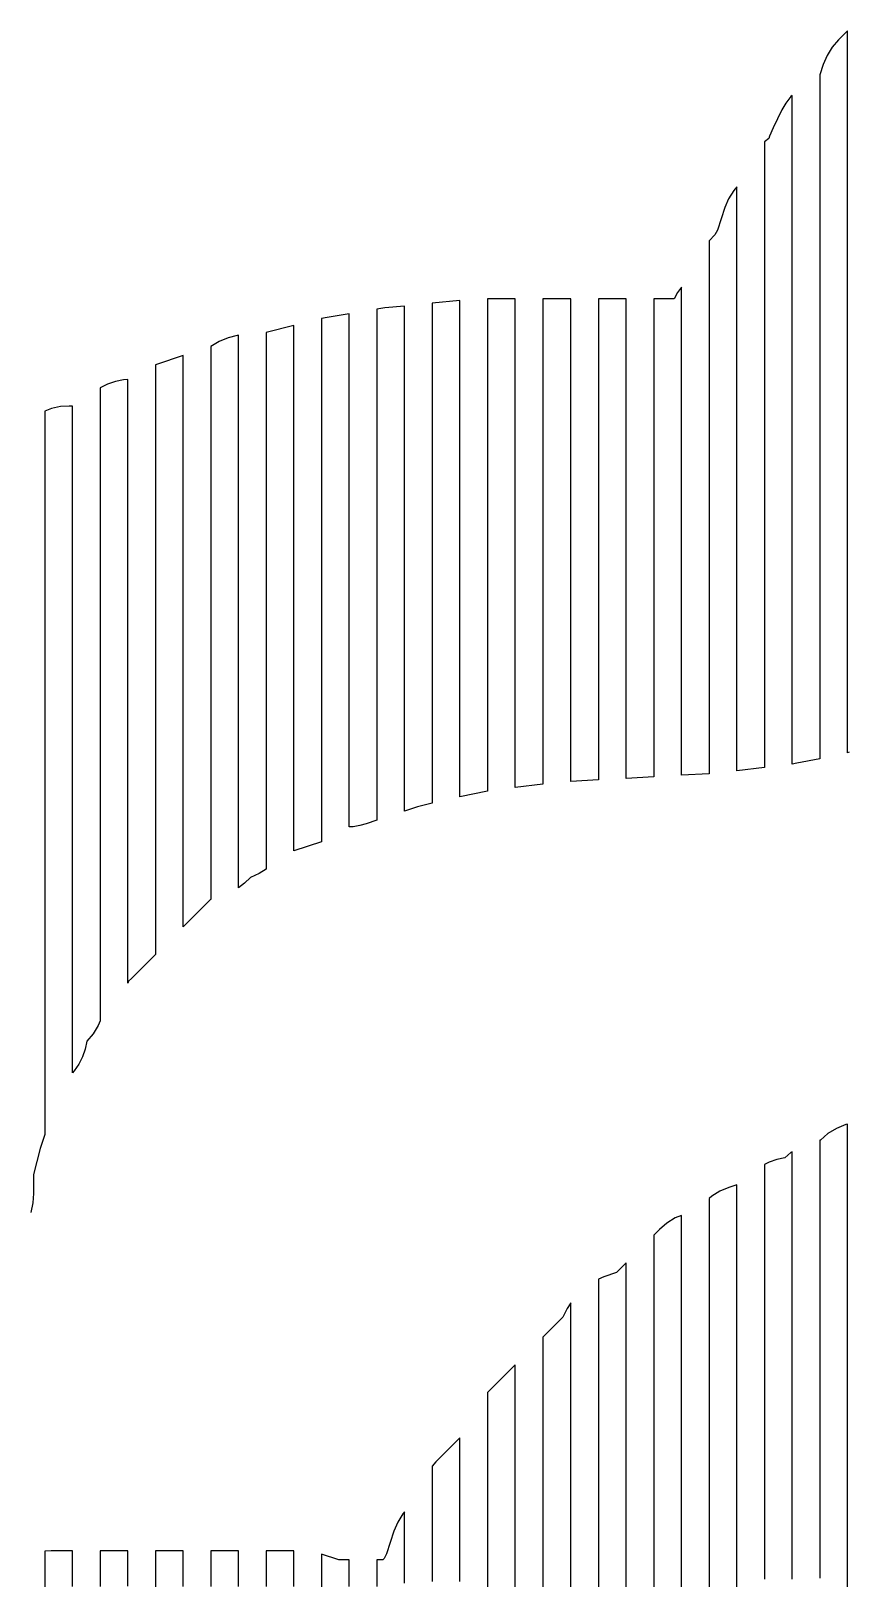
# Model space of a CAD drawing. Header units: metres. Extents: x -6 to 1890, y -8 to 898.
# Drawn here: x 171.6 to 289.7, y 523.5 to 747.1 of the extents above; entities that cross this region are included whole.
import ezdxf

# ---------------------------------------------------------------- set-up
doc = ezdxf.new("R2010")
doc.units = ezdxf.units.M
doc.layers.add('PASSADAS_COMPLETAS', color=1, linetype='CONTINUOUS')
doc.layers.add('PECAS_2D', color=3, linetype='CONTINUOUS')

msp = doc.modelspace()

# ---------------------------------------------------------------- linework, layer by layer
at = {"layer": 'PASSADAS_COMPLETAS'}
for points in [[(289.836, 642.841), (289.578, 642.773), (289.578, 647.925), (289.578, 649.213), (289.578, 650.501), (289.578, 651.789), (289.578, 653.077), (289.578, 654.365), (289.578, 700.735), (289.578, 702.023), (289.578, 703.311), (289.578, 704.599), (289.578, 705.887), (289.578, 707.175), (289.578, 708.464), (289.578, 709.752), (289.578, 711.04), (289.578, 712.328), (289.578, 714.904), (289.578, 717.48), (289.578, 720.056), (289.578, 722.632), (289.578, 725.208), (289.578, 727.784), (289.578, 729.072), (289.578, 731.649), (289.578, 734.225), (289.578, 735.513), (289.578, 738.089), (289.578, 747.105), (288.279, 745.806), (287.367, 744.741), (286.625, 743.541), (286.081, 742.249), (285.578, 740.741), (285.578, 734.24), (285.578, 732.939), (285.578, 731.639), (285.578, 730.339), (285.578, 729.038), (285.578, 727.738), (285.578, 726.438), (285.578, 725.137), (285.578, 722.537), (285.578, 719.936), (285.578, 717.336), (285.578, 714.735), (285.578, 712.134), (285.578, 709.534), (285.578, 706.933), (285.578, 704.333), (285.578, 703.032), (285.578, 701.732), (285.578, 700.432), (285.578, 699.131), (285.578, 697.831), (285.578, 696.531), (285.578, 695.23), (285.578, 693.93), (285.578, 692.63), (285.578, 691.329), (285.578, 652.32), (285.578, 651.02), (285.578, 649.72), (285.578, 648.419), (285.578, 647.119), (285.578, 641.918), (282.28, 641.258), (281.578, 641.146), (281.578, 646.3), (281.578, 647.589), (281.578, 648.877), (281.578, 650.166), (281.578, 651.454), (281.578, 652.743), (281.578, 684.956), (281.578, 686.245), (281.578, 687.533), (281.578, 688.822), (281.578, 690.11), (281.578, 691.399), (281.578, 692.687), (281.578, 693.976), (281.578, 695.264), (281.578, 696.553), (281.578, 699.13), (281.578, 700.418), (281.578, 702.995), (281.578, 705.572), (281.578, 708.149), (281.578, 710.727), (281.578, 713.304), (281.578, 714.592), (281.578, 717.169), (281.578, 718.458), (281.578, 719.746), (281.578, 722.323), (281.578, 723.612), (281.578, 724.9), (281.578, 726.189), (281.578, 727.477), (281.578, 730.054), (281.578, 737.786), (281.412, 737.62), (280.696, 736.689), (280.111, 735.686), (278.819, 733.1), (278.325, 731.908), (278.203, 731.543), (277.578, 731.081), (277.578, 722.038), (277.578, 720.746), (277.578, 719.454), (277.578, 718.162), (277.578, 715.578), (277.578, 712.994), (277.578, 710.41), (277.578, 707.826), (277.578, 705.242), (277.578, 703.951), (277.578, 701.367), (277.578, 698.783), (277.578, 696.199), (277.578, 693.615), (277.578, 689.739), (277.578, 688.447), (277.578, 687.155), (277.578, 685.864), (277.578, 684.572), (277.578, 683.28), (277.578, 681.988), (277.578, 680.696), (277.578, 650.982), (277.578, 649.69), (277.578, 648.398), (277.578, 647.106), (277.578, 645.814), (277.578, 640.646), (273.578, 640.146), (273.578, 645.341), (273.578, 646.64), (273.578, 647.938), (273.578, 649.237), (273.578, 650.536), (273.578, 651.834), (273.578, 681.704), (273.578, 683.003), (273.578, 684.302), (273.578, 685.6), (273.578, 686.899), (273.578, 688.198), (273.578, 689.497), (273.578, 690.795), (273.578, 692.094), (273.578, 693.393), (273.578, 694.691), (273.578, 695.99), (273.578, 697.289), (273.578, 701.185), (273.578, 702.484), (273.578, 703.782), (273.578, 706.38), (273.578, 708.977), (273.578, 711.574), (273.578, 712.873), (273.578, 714.172), (273.578, 724.561), (273.148, 724.06), (272.407, 722.86), (271.862, 721.568), (270.774, 718.303), (270.431, 717.617), (269.578, 716.764), (269.578, 705.211), (269.578, 703.927), (269.578, 702.644), (269.578, 701.36), (269.578, 700.076), (269.578, 698.793), (269.578, 697.509), (269.578, 696.225), (269.578, 693.658), (269.578, 691.091), (269.578, 688.523), (269.578, 685.956), (269.578, 684.672), (269.578, 683.388), (269.578, 682.105), (269.578, 680.821), (269.578, 650.012), (269.578, 648.729), (269.578, 647.445), (269.578, 646.161), (269.578, 644.878), (269.578, 643.594), (269.578, 639.743), (265.578, 639.521), (265.578, 643.369), (265.578, 644.652), (265.578, 645.935), (265.578, 647.218), (265.578, 648.501), (265.578, 649.784), (265.578, 681.856), (265.578, 683.139), (265.578, 684.422), (265.578, 685.705), (265.578, 688.27), (265.578, 689.553), (265.578, 690.836), (265.578, 692.119), (265.578, 693.402), (265.578, 694.685), (265.578, 697.251), (265.578, 698.534), (265.578, 702.382), (265.578, 710.079), (265.026, 709.3), (264.532, 708.401), (261.578, 708.401), (261.578, 703.185), (261.578, 701.882), (261.578, 700.578), (261.578, 699.274), (261.578, 697.97), (261.578, 696.666), (261.578, 695.363), (261.578, 694.059), (261.578, 692.755), (261.578, 691.451), (261.578, 690.147), (261.578, 687.54), (261.578, 686.236), (261.578, 684.932), (261.578, 683.628), (261.578, 682.324), (261.578, 681.021), (261.578, 649.729), (261.578, 648.425), (261.578, 647.121), (261.578, 645.818), (261.578, 644.514), (261.578, 639.298), (257.578, 639.076), (257.578, 644.211), (257.578, 645.495), (257.578, 646.779), (257.578, 648.063), (257.578, 649.347), (257.578, 681.441), (257.578, 682.725), (257.578, 684.009), (257.578, 685.293), (257.578, 686.576), (257.578, 689.144), (257.578, 691.711), (257.578, 694.279), (257.578, 695.563), (257.578, 696.847), (257.578, 698.13), (257.578, 699.414), (257.578, 700.698), (257.578, 701.982), (257.578, 703.266), (257.578, 708.401), (253.578, 708.401), (253.578, 703.249), (253.578, 701.961), (253.578, 700.673), (253.578, 699.385), (253.578, 698.098), (253.578, 696.81), (253.578, 695.522), (253.578, 694.234), (253.578, 692.946), (253.578, 690.37), (253.578, 687.794), (253.578, 686.506), (253.578, 685.219), (253.578, 683.931), (253.578, 682.643), (253.578, 681.355), (253.578, 650.445), (253.578, 649.157), (253.578, 647.869), (253.578, 646.581), (253.578, 645.294), (253.578, 644.006), (253.578, 638.854), (249.578, 638.632), (249.578, 643.8), (249.578, 645.092), (249.578, 646.384), (249.578, 647.676), (249.578, 648.968), (249.578, 650.26), (249.578, 681.268), (249.578, 682.56), (249.578, 683.852), (249.578, 685.144), (249.578, 686.436), (249.578, 689.02), (249.578, 691.604), (249.578, 694.189), (249.578, 695.481), (249.578, 696.773), (249.578, 698.065), (249.578, 699.357), (249.578, 700.649), (249.578, 701.941), (249.578, 703.233), (249.578, 708.401), (245.578, 708.401), (245.578, 703.205), (245.578, 701.906), (245.578, 700.608), (245.578, 699.309), (245.578, 698.01), (245.578, 696.711), (245.578, 695.412), (245.578, 694.113), (245.578, 692.814), (245.578, 691.515), (245.578, 688.918), (245.578, 686.32), (245.578, 685.021), (245.578, 683.722), (245.578, 682.423), (245.578, 681.125), (245.578, 648.653), (245.578, 647.354), (245.578, 646.055), (245.578, 644.756), (245.578, 643.457), (245.578, 642.158), (245.578, 638.262), (241.578, 637.762), (241.578, 642.899), (241.578, 644.184), (241.578, 645.468), (241.578, 646.752), (241.578, 648.037), (241.578, 649.321), (241.578, 680.145), (241.578, 681.43), (241.578, 682.714), (241.578, 683.998), (241.578, 685.283), (241.578, 686.567), (241.578, 689.136), (241.578, 691.704), (241.578, 692.989), (241.578, 694.273), (241.578, 695.557), (241.578, 696.842), (241.578, 698.126), (241.578, 699.41), (241.578, 700.695), (241.578, 701.979), (241.578, 703.263), (241.578, 708.401), (237.578, 708.401), (237.578, 703.225), (237.578, 701.931), (237.578, 700.637), (237.578, 699.343), (237.578, 698.049), (237.578, 696.755), (237.578, 695.461), (237.578, 694.167), (237.578, 691.579), (237.578, 690.284), (237.578, 687.696), (237.578, 685.108), (237.578, 683.814), (237.578, 681.226), (237.578, 679.932), (237.578, 648.876), (237.578, 647.582), (237.578, 646.288), (237.578, 644.994), (237.578, 643.7), (237.578, 642.406), (237.578, 637.23), (233.578, 636.43), (233.578, 641.646), (233.578, 642.95), (233.578, 644.254), (233.578, 645.558), (233.578, 646.862), (233.578, 648.166), (233.578, 679.461), (233.578, 680.766), (233.578, 682.07), (233.578, 683.373), (233.578, 684.677), (233.578, 687.285), (233.578, 688.589), (233.578, 691.197), (233.578, 692.501), (233.578, 693.805), (233.578, 695.109), (233.578, 696.413), (233.578, 697.717), (233.578, 699.021), (233.578, 700.325), (233.578, 701.629), (233.578, 702.933), (233.578, 708.149), (229.578, 707.749), (229.578, 702.589), (229.578, 701.299), (229.578, 700.009), (229.578, 698.719), (229.578, 697.429), (229.578, 696.139), (229.578, 694.849), (229.578, 693.558), (229.578, 690.978), (229.578, 689.688), (229.578, 687.108), (229.578, 684.528), (229.578, 683.238), (229.578, 681.948), (229.578, 680.658), (229.578, 679.367), (229.578, 645.825), (229.578, 644.535), (229.578, 643.245), (229.578, 641.955), (229.578, 640.665), (229.578, 635.505), (227.459, 634.975), (225.578, 634.348), (225.578, 639.562), (225.578, 640.866), (225.578, 642.17), (225.578, 643.473), (225.578, 644.777), (225.578, 646.08), (225.578, 678.67), (225.578, 679.974), (225.578, 681.277), (225.578, 682.581), (225.578, 683.885), (225.578, 686.492), (225.578, 689.099), (225.578, 690.403), (225.578, 693.01), (225.578, 694.313), (225.578, 695.617), (225.578, 696.921), (225.578, 698.224), (225.578, 699.528), (225.578, 700.831), (225.578, 702.135), (225.578, 707.349), (222.715, 707.063), (221.578, 706.893), (221.578, 701.709), (221.578, 700.413), (221.578, 699.117), (221.578, 697.82), (221.578, 696.524), (221.578, 695.228), (221.578, 692.636), (221.578, 690.044), (221.578, 687.452), (221.578, 684.859), (221.578, 682.267), (221.578, 680.971), (221.578, 679.675), (221.578, 678.379), (221.578, 677.083), (221.578, 644.68), (221.578, 643.384), (221.578, 642.087), (221.578, 640.791), (221.578, 639.495), (221.578, 638.199), (221.578, 633.015), (220.035, 632.5), (219.095, 632.242), (218.13, 632.085), (217.578, 632.056), (217.578, 635.96), (217.578, 637.261), (217.578, 638.562), (217.578, 639.863), (217.578, 641.165), (217.578, 642.466), (217.578, 643.767), (217.578, 676.298), (217.578, 677.599), (217.578, 678.901), (217.578, 680.202), (217.578, 681.503), (217.578, 682.804), (217.578, 685.407), (217.578, 688.009), (217.578, 689.31), (217.578, 691.913), (217.578, 694.515), (217.578, 695.817), (217.578, 697.118), (217.578, 698.419), (217.578, 699.72), (217.578, 701.022), (217.578, 706.227), (214.368, 705.692), (213.578, 705.524), (213.578, 700.31), (213.578, 699.006), (213.578, 697.703), (213.578, 696.399), (213.578, 695.096), (213.578, 692.488), (213.578, 689.881), (213.578, 688.578), (213.578, 685.971), (213.578, 683.363), (213.578, 680.756), (213.578, 679.453), (213.578, 678.149), (213.578, 676.846), (213.578, 675.542), (213.578, 641.65), (213.578, 640.346), (213.578, 639.043), (213.578, 637.739), (213.578, 636.435), (213.578, 635.132), (213.578, 629.918), (209.578, 628.584), (209.578, 633.732), (209.578, 635.019), (209.578, 636.307), (209.578, 637.594), (209.578, 638.881), (209.578, 641.455), (209.578, 673.633), (209.578, 674.92), (209.578, 676.207), (209.578, 677.494), (209.578, 678.781), (209.578, 680.069), (209.578, 681.356), (209.578, 682.643), (209.578, 685.217), (209.578, 687.791), (209.578, 689.078), (209.578, 690.366), (209.578, 691.653), (209.578, 692.94), (209.578, 694.227), (209.578, 695.514), (209.578, 696.801), (209.578, 698.088), (209.578, 699.375), (209.578, 704.524), (205.578, 703.524), (205.578, 698.352), (205.578, 697.059), (205.578, 695.766), (205.578, 694.473), (205.578, 691.887), (205.578, 689.301), (205.578, 686.715), (205.578, 684.129), (205.578, 681.542), (205.578, 678.956), (205.578, 677.663), (205.578, 676.37), (205.578, 675.077), (205.578, 673.784), (205.578, 672.491), (205.578, 638.873), (205.578, 637.58), (205.578, 636.287), (205.578, 634.994), (205.578, 633.701), (205.578, 632.408), (205.578, 631.115), (205.578, 625.942), (204.562, 625.31), (203.294, 624.766), (202.45, 623.928), (201.578, 623.265), (201.578, 628.417), (201.578, 629.705), (201.578, 630.993), (201.578, 632.281), (201.578, 633.568), (201.578, 634.856), (201.578, 636.144), (201.578, 670.918), (201.578, 672.206), (201.578, 673.494), (201.578, 674.782), (201.578, 676.07), (201.578, 677.358), (201.578, 679.934), (201.578, 682.51), (201.578, 685.085), (201.578, 687.661), (201.578, 690.237), (201.578, 691.525), (201.578, 692.813), (201.578, 694.101), (201.578, 695.389), (201.578, 696.677), (201.578, 703.116), (201.401, 703.1), (200.057, 702.762), (198.779, 702.224), (197.578, 701.48), (197.578, 696.325), (197.578, 695.036), (197.578, 693.747), (197.578, 692.458), (197.578, 691.169), (197.578, 688.591), (197.578, 686.013), (197.578, 683.435), (197.578, 680.858), (197.578, 679.569), (197.578, 676.991), (197.578, 675.702), (197.578, 674.413), (197.578, 673.124), (197.578, 671.835), (197.578, 670.546), (197.578, 669.257), (197.578, 633.168), (197.578, 631.879), (197.578, 630.59), (197.578, 629.301), (197.578, 628.012), (197.578, 626.723), (197.578, 621.568), (197.513, 621.546), (193.578, 617.611), (193.578, 624.061), (193.578, 625.351), (193.578, 626.641), (193.578, 627.931), (193.578, 629.221), (193.578, 630.511), (193.578, 667.921), (193.578, 669.211), (193.578, 670.501), (193.578, 671.791), (193.578, 673.081), (193.578, 674.371), (193.578, 676.951), (193.578, 678.241), (193.578, 680.821), (193.578, 683.401), (193.578, 684.691), (193.578, 687.271), (193.578, 689.851), (193.578, 691.141), (193.578, 692.431), (193.578, 693.721), (193.578, 695.011), (193.578, 700.172), (189.72, 698.885), (189.578, 698.826), (189.578, 692.37), (189.578, 689.788), (189.578, 688.497), (189.578, 687.206), (189.578, 685.915), (189.578, 684.623), (189.578, 682.041), (189.578, 679.459), (189.578, 676.877), (189.578, 674.294), (189.578, 671.712), (189.578, 670.421), (189.578, 669.13), (189.578, 667.839), (189.578, 666.548), (189.578, 665.256), (189.578, 627.813), (189.578, 626.522), (189.578, 625.231), (189.578, 623.94), (189.578, 622.649), (189.578, 621.358), (189.578, 620.067), (189.578, 613.611), (186.106, 610.139), (185.698, 609.755), (185.578, 609.468), (185.578, 615.98), (185.578, 617.283), (185.578, 618.585), (185.578, 619.888), (185.578, 621.19), (185.578, 622.493), (185.578, 623.795), (185.578, 664.17), (185.578, 665.473), (185.578, 666.775), (185.578, 668.078), (185.578, 669.38), (185.578, 670.683), (185.578, 673.287), (185.578, 675.892), (185.578, 677.195), (185.578, 679.8), (185.578, 681.102), (185.578, 683.707), (185.578, 686.312), (185.578, 687.614), (185.578, 688.917), (185.578, 690.219), (185.578, 691.522), (185.578, 696.731), (184.964, 696.692), (183.793, 696.461), (182.652, 696.075), (181.578, 695.544), (181.578, 689.099), (181.578, 687.81), (181.578, 686.521), (181.578, 685.232), (181.578, 683.943), (181.578, 682.654), (181.578, 681.365), (181.578, 678.786), (181.578, 676.208), (181.578, 672.341), (181.578, 669.763), (181.578, 667.185), (181.578, 665.896), (181.578, 664.607), (181.578, 663.318), (181.578, 662.029), (181.578, 620.78), (181.578, 619.491), (181.578, 618.202), (181.578, 616.913), (181.578, 615.624), (181.578, 614.335), (181.578, 613.046), (181.578, 604.023), (181.297, 603.356), (180.555, 602.156), (179.634, 601.081), (179.397, 599.942), (179.012, 598.829), (178.484, 597.771), (177.826, 596.794), (177.578, 596.512), (177.578, 605.628), (177.578, 606.931), (177.578, 608.233), (177.578, 609.536), (177.578, 610.838), (177.578, 612.14), (177.578, 613.443), (177.578, 614.745), (177.578, 616.048), (177.578, 659.027), (177.578, 660.329), (177.578, 661.632), (177.578, 662.934), (177.578, 664.237), (177.578, 665.539), (177.578, 666.841), (177.578, 669.446), (177.578, 672.051), (177.578, 674.656), (177.578, 677.261), (177.578, 678.563), (177.578, 679.865), (177.578, 681.168), (177.578, 682.47), (177.578, 683.773), (177.578, 685.075), (177.578, 686.377), (177.578, 687.68), (177.578, 692.889), (177.086, 692.889), (175.827, 692.802), (174.568, 692.534), (173.578, 692.17), (173.578, 685.716), (173.578, 684.425), (173.578, 683.135), (173.578, 681.844), (173.578, 680.553), (173.578, 677.971), (173.578, 675.39), (173.578, 672.808), (173.578, 670.226), (173.578, 667.645), (173.578, 665.063), (173.578, 663.772), (173.578, 662.481), (173.578, 661.191), (173.578, 659.9), (173.578, 658.609), (173.578, 657.318), (173.578, 609.557), (173.578, 608.266), (173.578, 606.976), (173.578, 605.685), (173.578, 604.394), (173.578, 601.812), (173.578, 600.521), (173.578, 599.231), (173.578, 587.613), (172.904, 585.59), (171.967, 581.846), (171.967, 579.088), (171.862, 577.704), (171.539, 576.327)], [(289.578, 521.012), (289.578, 527.435), (289.578, 528.72), (289.578, 530.005), (289.578, 531.289), (289.578, 532.574), (289.578, 533.858), (289.578, 535.143), (289.578, 569.829), (289.578, 571.113), (289.578, 572.398), (289.578, 573.683), (289.578, 574.967), (289.578, 576.252), (289.578, 577.536), (289.578, 581.39), (289.578, 582.675), (289.578, 583.96), (289.578, 589.098), (289.325, 589.038), (287.989, 588.485), (286.765, 587.732), (285.684, 586.806), (285.578, 586.784), (285.578, 581.615), (285.578, 580.323), (285.578, 576.447), (285.578, 575.155), (285.578, 573.863), (285.578, 572.571), (285.578, 571.279), (285.578, 568.695), (285.578, 531.225), (285.578, 529.933), (285.578, 528.641), (285.578, 527.349), (285.578, 526.056), (285.578, 524.764), (285.578, 523.472)], [(281.578, 523.313), (281.578, 524.601), (281.578, 525.888), (281.578, 527.176), (281.578, 565.806), (281.578, 567.093), (281.578, 568.381), (281.578, 569.669), (281.578, 570.956), (281.578, 572.244), (281.578, 573.531), (281.578, 577.394), (281.578, 578.682), (281.578, 579.97), (281.578, 585.12), (281.397, 584.998), (280.514, 584.221), (279.375, 583.984), (278.262, 583.599), (277.578, 583.258), (277.578, 578.048), (277.578, 576.745), (277.578, 572.838), (277.578, 571.535), (277.578, 570.232), (277.578, 568.93), (277.578, 567.627), (277.578, 566.325), (277.578, 565.022), (277.578, 563.72), (277.578, 523.34)], [(273.578, 519.441), (273.578, 560.906), (273.578, 562.201), (273.578, 563.497), (273.578, 564.793), (273.578, 566.089), (273.578, 567.385), (273.578, 568.68), (273.578, 569.976), (273.578, 573.863), (273.578, 575.159), (273.578, 580.342), (272.447, 579.965), (271.155, 579.421), (269.955, 578.679), (269.578, 578.356), (269.578, 573.204), (269.578, 571.916), (269.578, 569.34), (269.578, 566.764), (269.578, 565.476), (269.578, 564.188), (269.578, 562.899), (269.578, 561.611), (269.578, 560.323), (269.578, 559.035), (269.578, 513.953)], [(265.578, 507.363), (265.578, 555.221), (265.578, 556.515), (265.578, 557.808), (265.578, 559.101), (265.578, 560.395), (265.578, 561.688), (265.578, 562.982), (265.578, 564.275), (265.578, 568.156), (265.578, 569.449), (265.578, 575.916), (264.692, 575.543), (263.492, 574.801), (262.427, 573.889), (261.578, 573.04), (261.578, 566.586), (261.578, 565.295), (261.578, 561.422), (261.578, 560.131), (261.578, 558.84), (261.578, 557.55), (261.578, 556.259), (261.578, 554.968), (261.578, 553.677), (261.578, 503.332)], [(257.578, 498.041), (257.578, 549.677), (257.578, 550.968), (257.578, 552.259), (257.578, 553.55), (257.578, 554.84), (257.578, 556.131), (257.578, 557.422), (257.578, 560.004), (257.578, 562.586), (257.578, 563.877), (257.578, 569.04), (256.19, 567.653), (254.35, 567.039), (253.578, 566.713), (253.578, 560.279), (253.578, 558.992), (253.578, 555.131), (253.578, 553.844), (253.578, 552.557), (253.578, 551.27), (253.578, 549.983), (253.578, 548.696), (253.578, 547.41), (253.578, 544.836), (253.578, 493.359)], [(249.578, 489.999), (249.578, 540.145), (249.578, 541.431), (249.578, 542.717), (249.578, 544.003), (249.578, 545.289), (249.578, 546.574), (249.578, 547.86), (249.578, 549.146), (249.578, 550.432), (249.578, 555.575), (249.578, 563.29), (249.089, 562.476), (248.457, 561.211), (245.578, 558.333), (245.578, 551.888), (245.578, 550.599), (245.578, 546.732), (245.578, 545.443), (245.578, 544.154), (245.578, 542.865), (245.578, 541.576), (245.578, 540.287), (245.578, 538.998), (245.578, 537.709), (245.578, 536.42), (245.578, 535.131), (245.578, 487.439)], [(241.578, 485.955), (241.578, 529.82), (241.578, 531.11), (241.578, 532.4), (241.578, 533.69), (241.578, 534.981), (241.578, 536.271), (241.578, 537.561), (241.578, 538.851), (241.578, 540.141), (241.578, 541.431), (241.578, 542.721), (241.578, 546.592), (241.578, 547.882), (241.578, 554.333), (237.578, 550.333), (237.578, 542.503), (237.578, 541.198), (237.578, 538.589), (237.578, 537.284), (237.578, 535.979), (237.578, 534.674), (237.578, 533.369), (237.578, 532.064), (237.578, 530.759), (237.578, 529.454), (237.578, 528.149), (237.578, 526.844), (237.578, 525.54), (237.578, 524.235), (237.578, 485.087)], [(233.578, 522.975), (233.578, 524.274), (233.578, 525.572), (233.578, 526.87), (233.578, 528.169), (233.578, 529.467), (233.578, 530.765), (233.578, 532.063), (233.578, 534.66), (233.578, 535.958), (233.578, 537.256), (233.578, 543.748), (230.112, 540.281), (229.578, 539.658), (229.578, 531.962), (229.578, 530.68), (229.578, 526.831), (229.578, 525.549), (229.578, 524.266), (229.578, 522.983)], [(225.578, 522.768), (225.578, 524.053), (225.578, 533.053), (225.322, 532.753), (224.58, 531.553), (224.035, 530.261), (222.947, 526.997), (222.604, 526.311), (222.436, 526.143), (221.578, 526.143), (221.578, 522.296)], [(177.578, 522.252), (177.578, 527.435), (174.501, 527.435), (173.578, 527.37), (173.578, 522.247)], [(185.578, 522.316), (185.578, 523.596), (185.578, 527.435), (181.578, 527.435), (181.578, 523.573), (181.578, 522.286)], [(193.578, 522.262), (193.578, 523.555), (193.578, 527.435), (189.578, 527.435), (189.578, 523.531), (189.578, 522.23)], [(201.578, 522.255), (201.578, 523.55), (201.578, 527.435), (197.578, 527.435), (197.578, 523.56), (197.578, 522.268)], [(209.578, 522.255), (209.578, 523.55), (209.578, 527.435), (205.578, 527.435), (205.578, 523.55), (205.578, 522.255)], [(217.578, 522.273), (217.578, 526.143), (216.049, 526.143), (213.578, 526.966), (213.578, 521.829)]]:
    msp.add_lwpolyline(points, dxfattribs=at)
at = {"layer": 'PECAS_2D'}
for points in [[(289.836, 642.841), (289.578, 642.773), (289.578, 647.925), (289.578, 649.213), (289.578, 650.501), (289.578, 651.789), (289.578, 653.077), (289.578, 654.365), (289.578, 700.735), (289.578, 702.023), (289.578, 703.311), (289.578, 704.599), (289.578, 705.887), (289.578, 707.175), (289.578, 708.464), (289.578, 709.752), (289.578, 711.04), (289.578, 712.328), (289.578, 714.904), (289.578, 717.48), (289.578, 720.056), (289.578, 722.632), (289.578, 725.208), (289.578, 727.784), (289.578, 729.072), (289.578, 731.649), (289.578, 734.225), (289.578, 735.513), (289.578, 738.089), (289.578, 747.105), (288.279, 745.806), (287.367, 744.741), (286.625, 743.541), (286.081, 742.249), (285.578, 740.741), (285.578, 734.24), (285.578, 732.939), (285.578, 731.639), (285.578, 730.339), (285.578, 729.038), (285.578, 727.738), (285.578, 726.438), (285.578, 725.137), (285.578, 722.537), (285.578, 719.936), (285.578, 717.336), (285.578, 714.735), (285.578, 712.134), (285.578, 709.534), (285.578, 706.933), (285.578, 704.333), (285.578, 703.032), (285.578, 701.732), (285.578, 700.432), (285.578, 699.131), (285.578, 697.831), (285.578, 696.531), (285.578, 695.23), (285.578, 693.93), (285.578, 692.63), (285.578, 691.329), (285.578, 652.32), (285.578, 651.02), (285.578, 649.72), (285.578, 648.419), (285.578, 647.119), (285.578, 641.918), (282.28, 641.258), (281.578, 641.146), (281.578, 646.3), (281.578, 647.589), (281.578, 648.877), (281.578, 650.166), (281.578, 651.454), (281.578, 652.743), (281.578, 684.956), (281.578, 686.245), (281.578, 687.533), (281.578, 688.822), (281.578, 690.11), (281.578, 691.399), (281.578, 692.687), (281.578, 693.976), (281.578, 695.264), (281.578, 696.553), (281.578, 699.13), (281.578, 700.418), (281.578, 702.995), (281.578, 705.572), (281.578, 708.149), (281.578, 710.727), (281.578, 713.304), (281.578, 714.592), (281.578, 717.169), (281.578, 718.458), (281.578, 719.746), (281.578, 722.323), (281.578, 723.612), (281.578, 724.9), (281.578, 726.189), (281.578, 727.477), (281.578, 730.054), (281.578, 737.786), (281.412, 737.62), (280.696, 736.689), (280.111, 735.686), (278.819, 733.1), (278.325, 731.908), (278.203, 731.543), (277.578, 731.081), (277.578, 722.038), (277.578, 720.746), (277.578, 719.454), (277.578, 718.162), (277.578, 715.578), (277.578, 712.994), (277.578, 710.41), (277.578, 707.826), (277.578, 705.242), (277.578, 703.951), (277.578, 701.367), (277.578, 698.783), (277.578, 696.199), (277.578, 693.615), (277.578, 689.739), (277.578, 688.447), (277.578, 687.155), (277.578, 685.864), (277.578, 684.572), (277.578, 683.28), (277.578, 681.988), (277.578, 680.696), (277.578, 650.982), (277.578, 649.69), (277.578, 648.398), (277.578, 647.106), (277.578, 645.814), (277.578, 640.646), (273.578, 640.146), (273.578, 645.341), (273.578, 646.64), (273.578, 647.938), (273.578, 649.237), (273.578, 650.536), (273.578, 651.834), (273.578, 681.704), (273.578, 683.003), (273.578, 684.302), (273.578, 685.6), (273.578, 686.899), (273.578, 688.198), (273.578, 689.497), (273.578, 690.795), (273.578, 692.094), (273.578, 693.393), (273.578, 694.691), (273.578, 695.99), (273.578, 697.289), (273.578, 701.185), (273.578, 702.484), (273.578, 703.782), (273.578, 706.38), (273.578, 708.977), (273.578, 711.574), (273.578, 712.873), (273.578, 714.172), (273.578, 724.561), (273.148, 724.06), (272.407, 722.86), (271.862, 721.568), (270.774, 718.303), (270.431, 717.617), (269.578, 716.764), (269.578, 705.211), (269.578, 703.927), (269.578, 702.644), (269.578, 701.36), (269.578, 700.076), (269.578, 698.793), (269.578, 697.509), (269.578, 696.225), (269.578, 693.658), (269.578, 691.091), (269.578, 688.523), (269.578, 685.956), (269.578, 684.672), (269.578, 683.388), (269.578, 682.105), (269.578, 680.821), (269.578, 650.012), (269.578, 648.729), (269.578, 647.445), (269.578, 646.161), (269.578, 644.878), (269.578, 643.594), (269.578, 639.743), (265.578, 639.521), (265.578, 643.369), (265.578, 644.652), (265.578, 645.935), (265.578, 647.218), (265.578, 648.501), (265.578, 649.784), (265.578, 681.856), (265.578, 683.139), (265.578, 684.422), (265.578, 685.705), (265.578, 688.27), (265.578, 689.553), (265.578, 690.836), (265.578, 692.119), (265.578, 693.402), (265.578, 694.685), (265.578, 697.251), (265.578, 698.534), (265.578, 702.382), (265.578, 710.079), (265.026, 709.3), (264.532, 708.401), (261.578, 708.401), (261.578, 703.185), (261.578, 701.882), (261.578, 700.578), (261.578, 699.274), (261.578, 697.97), (261.578, 696.666), (261.578, 695.363), (261.578, 694.059), (261.578, 692.755), (261.578, 691.451), (261.578, 690.147), (261.578, 687.54), (261.578, 686.236), (261.578, 684.932), (261.578, 683.628), (261.578, 682.324), (261.578, 681.021), (261.578, 649.729), (261.578, 648.425), (261.578, 647.121), (261.578, 645.818), (261.578, 644.514), (261.578, 639.298), (257.578, 639.076), (257.578, 644.211), (257.578, 645.495), (257.578, 646.779), (257.578, 648.063), (257.578, 649.347), (257.578, 681.441), (257.578, 682.725), (257.578, 684.009), (257.578, 685.293), (257.578, 686.576), (257.578, 689.144), (257.578, 691.711), (257.578, 694.279), (257.578, 695.563), (257.578, 696.847), (257.578, 698.13), (257.578, 699.414), (257.578, 700.698), (257.578, 701.982), (257.578, 703.266), (257.578, 708.401), (253.578, 708.401), (253.578, 703.249), (253.578, 701.961), (253.578, 700.673), (253.578, 699.385), (253.578, 698.098), (253.578, 696.81), (253.578, 695.522), (253.578, 694.234), (253.578, 692.946), (253.578, 690.37), (253.578, 687.794), (253.578, 686.506), (253.578, 685.219), (253.578, 683.931), (253.578, 682.643), (253.578, 681.355), (253.578, 650.445), (253.578, 649.157), (253.578, 647.869), (253.578, 646.581), (253.578, 645.294), (253.578, 644.006), (253.578, 638.854), (249.578, 638.632), (249.578, 643.8), (249.578, 645.092), (249.578, 646.384), (249.578, 647.676), (249.578, 648.968), (249.578, 650.26), (249.578, 681.268), (249.578, 682.56), (249.578, 683.852), (249.578, 685.144), (249.578, 686.436), (249.578, 689.02), (249.578, 691.604), (249.578, 694.189), (249.578, 695.481), (249.578, 696.773), (249.578, 698.065), (249.578, 699.357), (249.578, 700.649), (249.578, 701.941), (249.578, 703.233), (249.578, 708.401), (245.578, 708.401), (245.578, 703.205), (245.578, 701.906), (245.578, 700.608), (245.578, 699.309), (245.578, 698.01), (245.578, 696.711), (245.578, 695.412), (245.578, 694.113), (245.578, 692.814), (245.578, 691.515), (245.578, 688.918), (245.578, 686.32), (245.578, 685.021), (245.578, 683.722), (245.578, 682.423), (245.578, 681.125), (245.578, 648.653), (245.578, 647.354), (245.578, 646.055), (245.578, 644.756), (245.578, 643.457), (245.578, 642.158), (245.578, 638.262), (241.578, 637.762), (241.578, 642.899), (241.578, 644.184), (241.578, 645.468), (241.578, 646.752), (241.578, 648.037), (241.578, 649.321), (241.578, 680.145), (241.578, 681.43), (241.578, 682.714), (241.578, 683.998), (241.578, 685.283), (241.578, 686.567), (241.578, 689.136), (241.578, 691.704), (241.578, 692.989), (241.578, 694.273), (241.578, 695.557), (241.578, 696.842), (241.578, 698.126), (241.578, 699.41), (241.578, 700.695), (241.578, 701.979), (241.578, 703.263), (241.578, 708.401), (237.578, 708.401), (237.578, 703.225), (237.578, 701.931), (237.578, 700.637), (237.578, 699.343), (237.578, 698.049), (237.578, 696.755), (237.578, 695.461), (237.578, 694.167), (237.578, 691.579), (237.578, 690.284), (237.578, 687.696), (237.578, 685.108), (237.578, 683.814), (237.578, 681.226), (237.578, 679.932), (237.578, 648.876), (237.578, 647.582), (237.578, 646.288), (237.578, 644.994), (237.578, 643.7), (237.578, 642.406), (237.578, 637.23), (233.578, 636.43), (233.578, 641.646), (233.578, 642.95), (233.578, 644.254), (233.578, 645.558), (233.578, 646.862), (233.578, 648.166), (233.578, 679.461), (233.578, 680.766), (233.578, 682.07), (233.578, 683.373), (233.578, 684.677), (233.578, 687.285), (233.578, 688.589), (233.578, 691.197), (233.578, 692.501), (233.578, 693.805), (233.578, 695.109), (233.578, 696.413), (233.578, 697.717), (233.578, 699.021), (233.578, 700.325), (233.578, 701.629), (233.578, 702.933), (233.578, 708.149), (229.578, 707.749), (229.578, 702.589), (229.578, 701.299), (229.578, 700.009), (229.578, 698.719), (229.578, 697.429), (229.578, 696.139), (229.578, 694.849), (229.578, 693.558), (229.578, 690.978), (229.578, 689.688), (229.578, 687.108), (229.578, 684.528), (229.578, 683.238), (229.578, 681.948), (229.578, 680.658), (229.578, 679.367), (229.578, 645.825), (229.578, 644.535), (229.578, 643.245), (229.578, 641.955), (229.578, 640.665), (229.578, 635.505), (227.459, 634.975), (225.578, 634.348), (225.578, 639.562), (225.578, 640.866), (225.578, 642.17), (225.578, 643.473), (225.578, 644.777), (225.578, 646.08), (225.578, 678.67), (225.578, 679.974), (225.578, 681.277), (225.578, 682.581), (225.578, 683.885), (225.578, 686.492), (225.578, 689.099), (225.578, 690.403), (225.578, 693.01), (225.578, 694.313), (225.578, 695.617), (225.578, 696.921), (225.578, 698.224), (225.578, 699.528), (225.578, 700.831), (225.578, 702.135), (225.578, 707.349), (222.715, 707.063), (221.578, 706.893), (221.578, 701.709), (221.578, 700.413), (221.578, 699.117), (221.578, 697.82), (221.578, 696.524), (221.578, 695.228), (221.578, 692.636), (221.578, 690.044), (221.578, 687.452), (221.578, 684.859), (221.578, 682.267), (221.578, 680.971), (221.578, 679.675), (221.578, 678.379), (221.578, 677.083), (221.578, 644.68), (221.578, 643.384), (221.578, 642.087), (221.578, 640.791), (221.578, 639.495), (221.578, 638.199), (221.578, 633.015), (220.035, 632.5), (219.095, 632.242), (218.13, 632.085), (217.578, 632.056), (217.578, 635.96), (217.578, 637.261), (217.578, 638.562), (217.578, 639.863), (217.578, 641.165), (217.578, 642.466), (217.578, 643.767), (217.578, 676.298), (217.578, 677.599), (217.578, 678.901), (217.578, 680.202), (217.578, 681.503), (217.578, 682.804), (217.578, 685.407), (217.578, 688.009), (217.578, 689.31), (217.578, 691.913), (217.578, 694.515), (217.578, 695.817), (217.578, 697.118), (217.578, 698.419), (217.578, 699.72), (217.578, 701.022), (217.578, 706.227), (214.368, 705.692), (213.578, 705.524), (213.578, 700.31), (213.578, 699.006), (213.578, 697.703), (213.578, 696.399), (213.578, 695.096), (213.578, 692.488), (213.578, 689.881), (213.578, 688.578), (213.578, 685.971), (213.578, 683.363), (213.578, 680.756), (213.578, 679.453), (213.578, 678.149), (213.578, 676.846), (213.578, 675.542), (213.578, 641.65), (213.578, 640.346), (213.578, 639.043), (213.578, 637.739), (213.578, 636.435), (213.578, 635.132), (213.578, 629.918), (209.578, 628.584), (209.578, 633.732), (209.578, 635.019), (209.578, 636.307), (209.578, 637.594), (209.578, 638.881), (209.578, 641.455), (209.578, 673.633), (209.578, 674.92), (209.578, 676.207), (209.578, 677.494), (209.578, 678.781), (209.578, 680.069), (209.578, 681.356), (209.578, 682.643), (209.578, 685.217), (209.578, 687.791), (209.578, 689.078), (209.578, 690.366), (209.578, 691.653), (209.578, 692.94), (209.578, 694.227), (209.578, 695.514), (209.578, 696.801), (209.578, 698.088), (209.578, 699.375), (209.578, 704.524), (205.578, 703.524), (205.578, 698.352), (205.578, 697.059), (205.578, 695.766), (205.578, 694.473), (205.578, 691.887), (205.578, 689.301), (205.578, 686.715), (205.578, 684.129), (205.578, 681.542), (205.578, 678.956), (205.578, 677.663), (205.578, 676.37), (205.578, 675.077), (205.578, 673.784), (205.578, 672.491), (205.578, 638.873), (205.578, 637.58), (205.578, 636.287), (205.578, 634.994), (205.578, 633.701), (205.578, 632.408), (205.578, 631.115), (205.578, 625.942), (204.562, 625.31), (203.294, 624.766), (202.45, 623.928), (201.578, 623.265), (201.578, 628.417), (201.578, 629.705), (201.578, 630.993), (201.578, 632.281), (201.578, 633.568), (201.578, 634.856), (201.578, 636.144), (201.578, 670.918), (201.578, 672.206), (201.578, 673.494), (201.578, 674.782), (201.578, 676.07), (201.578, 677.358), (201.578, 679.934), (201.578, 682.51), (201.578, 685.085), (201.578, 687.661), (201.578, 690.237), (201.578, 691.525), (201.578, 692.813), (201.578, 694.101), (201.578, 695.389), (201.578, 696.677), (201.578, 703.116), (201.401, 703.1), (200.057, 702.762), (198.779, 702.224), (197.578, 701.48), (197.578, 696.325), (197.578, 695.036), (197.578, 693.747), (197.578, 692.458), (197.578, 691.169), (197.578, 688.591), (197.578, 686.013), (197.578, 683.435), (197.578, 680.858), (197.578, 679.569), (197.578, 676.991), (197.578, 675.702), (197.578, 674.413), (197.578, 673.124), (197.578, 671.835), (197.578, 670.546), (197.578, 669.257), (197.578, 633.168), (197.578, 631.879), (197.578, 630.59), (197.578, 629.301), (197.578, 628.012), (197.578, 626.723), (197.578, 621.568), (197.513, 621.546), (193.578, 617.611), (193.578, 624.061), (193.578, 625.351), (193.578, 626.641), (193.578, 627.931), (193.578, 629.221), (193.578, 630.511), (193.578, 667.921), (193.578, 669.211), (193.578, 670.501), (193.578, 671.791), (193.578, 673.081), (193.578, 674.371), (193.578, 676.951), (193.578, 678.241), (193.578, 680.821), (193.578, 683.401), (193.578, 684.691), (193.578, 687.271), (193.578, 689.851), (193.578, 691.141), (193.578, 692.431), (193.578, 693.721), (193.578, 695.011), (193.578, 700.172), (189.72, 698.885), (189.578, 698.826), (189.578, 692.37), (189.578, 689.788), (189.578, 688.497), (189.578, 687.206), (189.578, 685.915), (189.578, 684.623), (189.578, 682.041), (189.578, 679.459), (189.578, 676.877), (189.578, 674.294), (189.578, 671.712), (189.578, 670.421), (189.578, 669.13), (189.578, 667.839), (189.578, 666.548), (189.578, 665.256), (189.578, 627.813), (189.578, 626.522), (189.578, 625.231), (189.578, 623.94), (189.578, 622.649), (189.578, 621.358), (189.578, 620.067), (189.578, 613.611), (186.106, 610.139), (185.698, 609.755), (185.578, 609.468), (185.578, 615.98), (185.578, 617.283), (185.578, 618.585), (185.578, 619.888), (185.578, 621.19), (185.578, 622.493), (185.578, 623.795), (185.578, 664.17), (185.578, 665.473), (185.578, 666.775), (185.578, 668.078), (185.578, 669.38), (185.578, 670.683), (185.578, 673.287), (185.578, 675.892), (185.578, 677.195), (185.578, 679.8), (185.578, 681.102), (185.578, 683.707), (185.578, 686.312), (185.578, 687.614), (185.578, 688.917), (185.578, 690.219), (185.578, 691.522), (185.578, 696.731), (184.964, 696.692), (183.793, 696.461), (182.652, 696.075), (181.578, 695.544), (181.578, 689.099), (181.578, 687.81), (181.578, 686.521), (181.578, 685.232), (181.578, 683.943), (181.578, 682.654), (181.578, 681.365), (181.578, 678.786), (181.578, 676.208), (181.578, 672.341), (181.578, 669.763), (181.578, 667.185), (181.578, 665.896), (181.578, 664.607), (181.578, 663.318), (181.578, 662.029), (181.578, 620.78), (181.578, 619.491), (181.578, 618.202), (181.578, 616.913), (181.578, 615.624), (181.578, 614.335), (181.578, 613.046), (181.578, 604.023), (181.297, 603.356), (180.555, 602.156), (179.634, 601.081), (179.397, 599.942), (179.012, 598.829), (178.484, 597.771), (177.826, 596.794), (177.578, 596.512), (177.578, 605.628), (177.578, 606.931), (177.578, 608.233), (177.578, 609.536), (177.578, 610.838), (177.578, 612.14), (177.578, 613.443), (177.578, 614.745), (177.578, 616.048), (177.578, 659.027), (177.578, 660.329), (177.578, 661.632), (177.578, 662.934), (177.578, 664.237), (177.578, 665.539), (177.578, 666.841), (177.578, 669.446), (177.578, 672.051), (177.578, 674.656), (177.578, 677.261), (177.578, 678.563), (177.578, 679.865), (177.578, 681.168), (177.578, 682.47), (177.578, 683.773), (177.578, 685.075), (177.578, 686.377), (177.578, 687.68), (177.578, 692.889), (177.086, 692.889), (175.827, 692.802), (174.568, 692.534), (173.578, 692.17), (173.578, 685.716), (173.578, 684.425), (173.578, 683.135), (173.578, 681.844), (173.578, 680.553), (173.578, 677.971), (173.578, 675.39), (173.578, 672.808), (173.578, 670.226), (173.578, 667.645), (173.578, 665.063), (173.578, 663.772), (173.578, 662.481), (173.578, 661.191), (173.578, 659.9), (173.578, 658.609), (173.578, 657.318), (173.578, 609.557), (173.578, 608.266), (173.578, 606.976), (173.578, 605.685), (173.578, 604.394), (173.578, 601.812), (173.578, 600.521), (173.578, 599.231), (173.578, 587.613), (172.904, 585.59), (171.967, 581.846), (171.967, 579.088), (171.862, 577.704), (171.539, 576.327)], [(289.578, 521.012), (289.578, 527.435), (289.578, 528.72), (289.578, 530.005), (289.578, 531.289), (289.578, 532.574), (289.578, 533.858), (289.578, 535.143), (289.578, 569.829), (289.578, 571.113), (289.578, 572.398), (289.578, 573.683), (289.578, 574.967), (289.578, 576.252), (289.578, 577.536), (289.578, 581.39), (289.578, 582.675), (289.578, 583.96), (289.578, 589.098), (289.325, 589.038), (287.989, 588.485), (286.765, 587.732), (285.684, 586.806), (285.578, 586.784), (285.578, 581.615), (285.578, 580.323), (285.578, 576.447), (285.578, 575.155), (285.578, 573.863), (285.578, 572.571), (285.578, 571.279), (285.578, 568.695), (285.578, 531.225), (285.578, 529.933), (285.578, 528.641), (285.578, 527.349), (285.578, 526.056), (285.578, 524.764), (285.578, 523.472)], [(281.578, 523.313), (281.578, 524.601), (281.578, 525.888), (281.578, 527.176), (281.578, 565.806), (281.578, 567.093), (281.578, 568.381), (281.578, 569.669), (281.578, 570.956), (281.578, 572.244), (281.578, 573.531), (281.578, 577.394), (281.578, 578.682), (281.578, 579.97), (281.578, 585.12), (281.397, 584.998), (280.514, 584.221), (279.375, 583.984), (278.262, 583.599), (277.578, 583.258), (277.578, 578.048), (277.578, 576.745), (277.578, 572.838), (277.578, 571.535), (277.578, 570.232), (277.578, 568.93), (277.578, 567.627), (277.578, 566.325), (277.578, 565.022), (277.578, 563.72), (277.578, 523.34)], [(273.578, 519.441), (273.578, 560.906), (273.578, 562.201), (273.578, 563.497), (273.578, 564.793), (273.578, 566.089), (273.578, 567.385), (273.578, 568.68), (273.578, 569.976), (273.578, 573.863), (273.578, 575.159), (273.578, 580.342), (272.447, 579.965), (271.155, 579.421), (269.955, 578.679), (269.578, 578.356), (269.578, 573.204), (269.578, 571.916), (269.578, 569.34), (269.578, 566.764), (269.578, 565.476), (269.578, 564.188), (269.578, 562.899), (269.578, 561.611), (269.578, 560.323), (269.578, 559.035), (269.578, 513.953)], [(265.578, 507.363), (265.578, 555.221), (265.578, 556.515), (265.578, 557.808), (265.578, 559.101), (265.578, 560.395), (265.578, 561.688), (265.578, 562.982), (265.578, 564.275), (265.578, 568.156), (265.578, 569.449), (265.578, 575.916), (264.692, 575.543), (263.492, 574.801), (262.427, 573.889), (261.578, 573.04), (261.578, 566.586), (261.578, 565.295), (261.578, 561.422), (261.578, 560.131), (261.578, 558.84), (261.578, 557.55), (261.578, 556.259), (261.578, 554.968), (261.578, 553.677), (261.578, 503.332)], [(257.578, 498.041), (257.578, 549.677), (257.578, 550.968), (257.578, 552.259), (257.578, 553.55), (257.578, 554.84), (257.578, 556.131), (257.578, 557.422), (257.578, 560.004), (257.578, 562.586), (257.578, 563.877), (257.578, 569.04), (256.19, 567.653), (254.35, 567.039), (253.578, 566.713), (253.578, 560.279), (253.578, 558.992), (253.578, 555.131), (253.578, 553.844), (253.578, 552.557), (253.578, 551.27), (253.578, 549.983), (253.578, 548.696), (253.578, 547.41), (253.578, 544.836), (253.578, 493.359)], [(249.578, 489.999), (249.578, 540.145), (249.578, 541.431), (249.578, 542.717), (249.578, 544.003), (249.578, 545.289), (249.578, 546.574), (249.578, 547.86), (249.578, 549.146), (249.578, 550.432), (249.578, 555.575), (249.578, 563.29), (249.089, 562.476), (248.457, 561.211), (245.578, 558.333), (245.578, 551.888), (245.578, 550.599), (245.578, 546.732), (245.578, 545.443), (245.578, 544.154), (245.578, 542.865), (245.578, 541.576), (245.578, 540.287), (245.578, 538.998), (245.578, 537.709), (245.578, 536.42), (245.578, 535.131), (245.578, 487.439)], [(241.578, 485.955), (241.578, 529.82), (241.578, 531.11), (241.578, 532.4), (241.578, 533.69), (241.578, 534.981), (241.578, 536.271), (241.578, 537.561), (241.578, 538.851), (241.578, 540.141), (241.578, 541.431), (241.578, 542.721), (241.578, 546.592), (241.578, 547.882), (241.578, 554.333), (237.578, 550.333), (237.578, 542.503), (237.578, 541.198), (237.578, 538.589), (237.578, 537.284), (237.578, 535.979), (237.578, 534.674), (237.578, 533.369), (237.578, 532.064), (237.578, 530.759), (237.578, 529.454), (237.578, 528.149), (237.578, 526.844), (237.578, 525.54), (237.578, 524.235), (237.578, 485.087)], [(233.578, 522.975), (233.578, 524.274), (233.578, 525.572), (233.578, 526.87), (233.578, 528.169), (233.578, 529.467), (233.578, 530.765), (233.578, 532.063), (233.578, 534.66), (233.578, 535.958), (233.578, 537.256), (233.578, 543.748), (230.112, 540.281), (229.578, 539.658), (229.578, 531.962), (229.578, 530.68), (229.578, 526.831), (229.578, 525.549), (229.578, 524.266), (229.578, 522.983)], [(225.578, 522.768), (225.578, 524.053), (225.578, 533.053), (225.322, 532.753), (224.58, 531.553), (224.035, 530.261), (222.947, 526.997), (222.604, 526.311), (222.436, 526.143), (221.578, 526.143), (221.578, 522.296)], [(177.578, 522.252), (177.578, 527.435), (174.501, 527.435), (173.578, 527.37), (173.578, 522.247)], [(185.578, 522.316), (185.578, 523.596), (185.578, 527.435), (181.578, 527.435), (181.578, 523.573), (181.578, 522.286)], [(193.578, 522.262), (193.578, 523.555), (193.578, 527.435), (189.578, 527.435), (189.578, 523.531), (189.578, 522.23)], [(201.578, 522.255), (201.578, 523.55), (201.578, 527.435), (197.578, 527.435), (197.578, 523.56), (197.578, 522.268)], [(209.578, 522.255), (209.578, 523.55), (209.578, 527.435), (205.578, 527.435), (205.578, 523.55), (205.578, 522.255)], [(217.578, 522.273), (217.578, 526.143), (216.049, 526.143), (213.578, 526.966), (213.578, 521.829)]]:
    msp.add_lwpolyline(points, dxfattribs=at)

doc.saveas('drawing.dxf')
